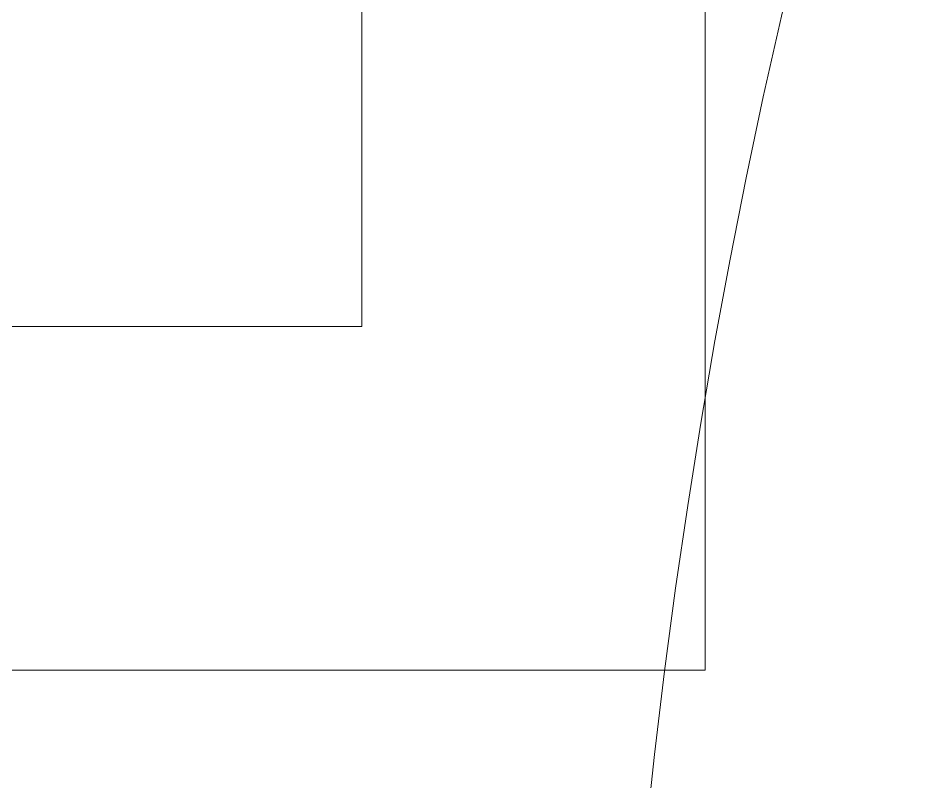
# Model space of a CAD drawing. Header units: millimetres. Extents: x -23600 to 58751, y -29611 to 36794.
# Drawn here: x 21143.35 to 21184.57, y 22288.51 to 22322.95 of the extents above; entities that cross this region are included whole.
import ezdxf

# ---------------------------------------------------------------- set-up
doc = ezdxf.new("R2010")
doc.units = ezdxf.units.MM
for name, color, linetype, lineweight in [('A-DOOR-IDEN', 31, 'Continuous', 9), ('A-WALL', 113, 'Continuous', 9), ('A-WALL-PATT', 111, 'Continuous', 25)]:
    doc.layers.add(name, color=color, linetype=linetype, lineweight=lineweight)
pattern_1 = [(0, (0, 0), (812.8, 203.2), [33.528, -576.072, 33.528, -576.072, -3251.2]), (0, (0, 0), (812.8, 203.2), [-1219.2, 33.528, -1185.672, 33.528, -576.072, -1422.4]), (0, (0, 0), (812.8, 203.2), [-3048, 33.528, -372.872, 33.528, -982.472]), (120, (304.8, 101.6), (-582.3764, 602.3054), [33.528, -576.072, 33.528, -576.072, -3251.2]), (120, (304.8, 101.6), (-582.3764, 602.3054), [-1219.2, 33.528, -1185.672, 33.528, -576.072, -1422.4]), (120, (304.8, 101.6), (-582.3764, 602.3054), [-3048, 33.528, -372.872, 33.528, -982.472]), (240, (406.4, 508), (-230.4236, -805.5054), [33.528, -576.072, 33.528, -576.072, -3251.2]), (240, (406.4, 508), (-230.4236, -805.5054), [-1219.2, 33.528, -1185.672, 33.528, -576.072, -1422.4]), (240, (406.4, 508), (-230.4236, -805.5054), [-3048, 33.528, -372.872, 33.528, -982.472])]

# ---------------------------------------------------------------- blocks, each defined once
blk = doc.blocks.new('M_Door Tag - M_Door Tag-1233-01 - Entry Level')
at = {"layer": 'A-DOOR-IDEN'}
for centre, start, end in [((-3, 0), 90, 270), ((3, 0), 270, 90)]:
    blk.add_arc(centre, 3, start, end, dxfattribs=at)

msp = doc.modelspace()

# ---------------------------------------------------------------- hatches: boundary and pattern name
at = {"layer": 'A-WALL-PATT', "lineweight": 9}
h = msp.add_hatch(dxfattribs=at)
h.set_pattern_fill('FP_2', color=256, style=0, pattern_type=2)
h.set_pattern_definition(pattern_1)
h.paths.add_polyline_path([(21158.851, 22309.041), (21174.351, 22309.041), (21174.351, 24708.291), (21158.851, 24708.291), (21158.851, 22324.541)], flags=0)
h.paths.add_polyline_path([(21174.351, 25623.291), (21174.351, 27835.291), (21158.851, 27835.291), (21158.851, 25623.291)], flags=0)
h = msp.add_hatch(dxfattribs=at)
h.set_pattern_fill('FP_2', color=256, style=0, pattern_type=2)
h.set_pattern_definition(pattern_1)
h.paths.add_polyline_path([(23815.15, 22309.041), (23815.15, 22324.541), (22227.601, 22324.541), (22227.601, 22309.041)], flags=0)
h.paths.add_polyline_path([(23922.65, 22309.041), (24368.9, 22309.041), (24368.9, 22324.541), (23922.65, 22324.541)], flags=0)
h.paths.add_polyline_path([(21158.851, 22309.041), (21158.851, 22324.541), (21112.601, 22324.541), (21112.601, 22309.041)], flags=0)
h.paths.add_polyline_path([(21266.351, 22309.041), (21312.601, 22309.041), (21312.601, 22324.541), (21266.351, 22324.541)], flags=0)
h.paths.add_polyline_path([(20197.601, 22309.041), (20197.601, 22324.541), (18256.351, 22324.541), (18256.351, 22309.041), (19767.027, 22309.041)], flags=0)
h.paths.add_polyline_path([(18148.851, 22309.041), (18148.851, 22324.541), (17057.601, 22324.541), (17057.601, 22309.041)], flags=0)
h.paths.add_polyline_path([(14868.851, 22309.041), (14868.851, 22324.541), (14822.601, 22324.541), (14822.601, 22309.041)], flags=0)
h.paths.add_polyline_path([(14976.351, 22309.041), (15227.601, 22309.041), (15227.601, 22324.541), (14976.351, 22324.541)], flags=0)
h.paths.add_polyline_path([(13907.601, 22309.041), (13907.601, 22324.541), (12236.351, 22324.541), (12236.351, 22309.041), (12525.572, 22309.041)], flags=0)
h.paths.add_polyline_path([(12128.851, 22309.041), (12128.851, 22324.541), (8276.351, 22324.541), (8276.351, 22309.041), (9628.99, 22309.041)], flags=0)
h = msp.add_hatch(dxfattribs=at)
h.set_pattern_fill('FP_2', color=256, style=0, pattern_type=2)
h.set_pattern_definition(pattern_1)
h.paths.add_polyline_path([(23922.65, 22293.541), (24368.9, 22293.541), (24368.9, 22309.041), (23922.65, 22309.041)], flags=0)
h.paths.add_polyline_path([(23830.65, 22293.541), (23830.65, 22309.041), (22227.601, 22309.041), (22227.601, 22293.541)], flags=0)
h.paths.add_polyline_path([(21112.601, 22293.541), (21174.351, 22293.541), (21174.351, 22309.041), (21112.601, 22309.041)], flags=0)
h.paths.add_polyline_path([(20197.601, 22293.541), (20197.601, 22309.041), (18256.351, 22309.041), (18256.351, 22293.541), (19767.027, 22293.541)], flags=0)
h.paths.add_polyline_path([(21312.601, 22293.541), (21312.601, 22309.041), (21266.351, 22309.041), (21266.351, 22293.541)], flags=0)
h.paths.add_polyline_path([(18164.351, 22293.541), (18164.351, 22309.041), (17057.601, 22309.041), (17057.601, 22293.541)], flags=0)
h.paths.add_polyline_path([(14822.601, 22293.541), (14884.351, 22293.541), (14884.351, 22309.041), (14822.601, 22309.041)], flags=0)
h.paths.add_polyline_path([(15227.601, 22293.541), (15227.601, 22309.041), (14976.351, 22309.041), (14976.351, 22293.541)], flags=0)
h.paths.add_polyline_path([(13907.601, 22293.541), (13907.601, 22309.041), (12236.351, 22309.041), (12236.351, 22293.541), (12525.572, 22293.541)], flags=0)
h.paths.add_polyline_path([(12144.351, 22293.541), (12144.351, 22309.041), (8276.351, 22309.041), (8276.351, 22293.541), (9628.99, 22293.541)], flags=0)

# ---------------------------------------------------------------- linework, layer by layer
at = {"layer": 'A-WALL'}
for p, q in [((21158.851, 22309.041), (21158.851, 24708.291)), ((21174.351, 22293.541), (21174.351, 24708.291)), ((21112.601, 22309.041), (21158.851, 22309.041)), ((21112.601, 22293.541), (21174.351, 22293.541))]:
    msp.add_line(p, q, dxfattribs=at)

# ---------------------------------------------------------------- block references
at = {"layer": 'A-DOOR-IDEN', "xscale": 99.99999999999991, "yscale": 99.99999999999991, "zscale": 99.99999999999991}
for p in [(20655.101, 22255.291), (21770.101, 22255.291)]:
    msp.add_blockref('M_Door Tag - M_Door Tag-1233-01 - Entry Level', p, dxfattribs=at)

doc.saveas('drawing.dxf')
